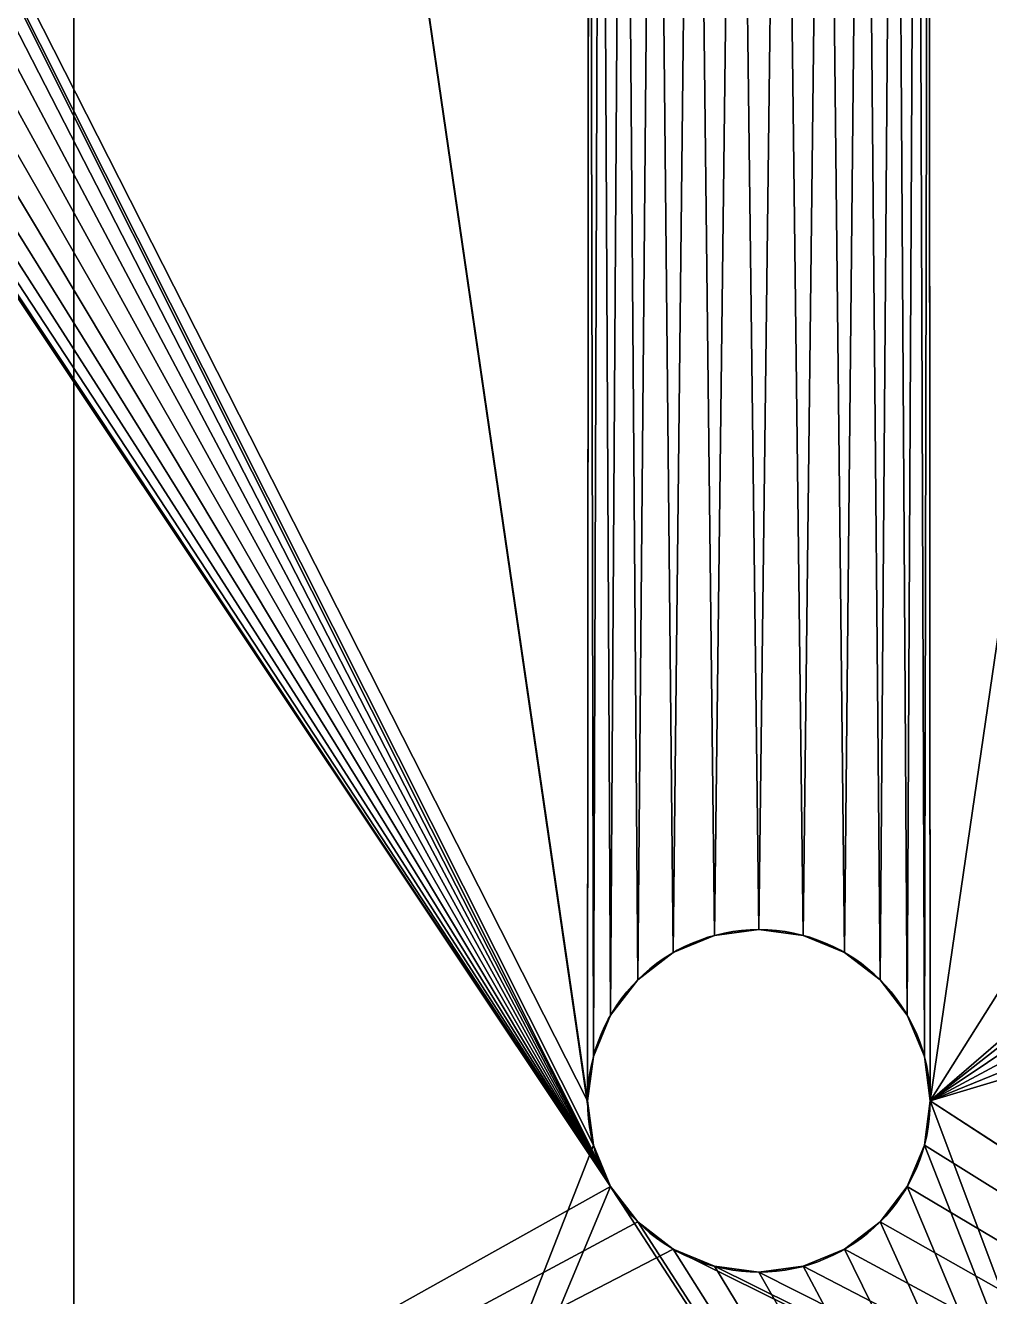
# Model space of a CAD drawing. Extents: x 0 to 70.6, y 0 to 71.4.
# Drawn here: x 24.99 to 39.07, y 17.14 to 35.7 of the extents above; entities that cross this region are included whole.
import ezdxf

# ---------------------------------------------------------------- set-up
doc = ezdxf.new("R2010")
doc.units = 0
doc.header["$LTSCALE"] = 25.4
doc.layers.get('0').update_dxf_attribs({"linetype": 'CONTINUOUS'})

# ---------------------------------------------------------------- blocks, each defined once
blk = doc.blocks.new('TIMER-MAINBOARD-UNTERTEIL_')
at = {"color": 7}
blk.add_line((25.7, 71.4), (25.7, 0), dxfattribs=at)
blk.add_circle((35.7, 20), 2.5, dxfattribs=at)

msp = doc.modelspace()

# ---------------------------------------------------------------- linework, layer by layer
at = {"color": 0}
for p, q in [((25.7, 0), (25.7, 71.4)), ((25.7, 0, 15), (25.7, 71.4, 15)), ((25.7, 0), (25.7, 71.4)), ((25.7, 0, 15), (25.7, 71.4, 15)), ((35.7, 22.5, 15), (35.7, 22.5, -2.5)), ((35.7, 22.5, 15), (35.7, 22.5, -2.5)), ((35.053, 22.415, 15), (35.053, 22.415, -2.5)), ((35.053, 22.415, 15), (35.053, 22.415, -2.5)), ((36.347, 22.415, 15), (36.347, 22.415, -2.5)), ((36.347, 22.415, 15), (36.347, 22.415, -2.5)), ((34.45, 22.165, 15), (34.45, 22.165, -2.5)), ((34.45, 22.165, 15), (34.45, 22.165, -2.5)), ((36.95, 22.165, 15), (36.95, 22.165, -2.5)), ((36.95, 22.165, 15), (36.95, 22.165, -2.5)), ((33.932, 21.768, 15), (33.932, 21.768, -2.5)), ((33.932, 21.768, 15), (33.932, 21.768, -2.5)), ((37.468, 21.768, 15), (37.468, 21.768, -2.5)), ((37.468, 21.768, 15), (37.468, 21.768, -2.5)), ((33.535, 21.25, 15), (33.535, 21.25, -2.5)), ((33.535, 21.25, 15), (33.535, 21.25, -2.5)), ((37.865, 21.25, 15), (37.865, 21.25, -2.5)), ((37.865, 21.25, 15), (37.865, 21.25, -2.5)), ((33.285, 20.647, 15), (33.285, 20.647, -2.5)), ((33.285, 20.647, 15), (33.285, 20.647, -2.5)), ((38.115, 20.647, 15), (38.115, 20.647, -2.5)), ((38.115, 20.647, 15), (38.115, 20.647, -2.5)), ((33.2, 20, 15), (33.2, 20, -2.5)), ((33.2, 20, 15), (33.2, 20, -2.5)), ((38.2, 20, 15), (38.2, 20, -2.5)), ((38.2, 20, 15), (38.2, 20, -2.5)), ((33.285, 19.353, 15), (33.285, 19.353, -2.5)), ((33.285, 19.353, 15), (33.285, 19.353, -2.5)), ((38.115, 19.353, 15), (38.115, 19.353, -2.5)), ((38.115, 19.353, 15), (38.115, 19.353, -2.5)), ((33.535, 18.75, 15), (33.535, 18.75, -2.5)), ((33.535, 18.75, 15), (33.535, 18.75, -2.5)), ((37.865, 18.75, 15), (37.865, 18.75, -2.5)), ((37.865, 18.75, 15), (37.865, 18.75, -2.5)), ((33.932, 18.232, 15), (33.932, 18.232, -2.5)), ((33.932, 18.232, 15), (33.932, 18.232, -2.5)), ((37.468, 18.232, 15), (37.468, 18.232, -2.5)), ((37.468, 18.232, 15), (37.468, 18.232, -2.5)), ((34.45, 17.835, 15), (34.45, 17.835, -2.5)), ((34.45, 17.835, 15), (34.45, 17.835, -2.5)), ((36.95, 17.835, 15), (36.95, 17.835, -2.5)), ((36.95, 17.835, 15), (36.95, 17.835, -2.5)), ((35.053, 17.585, 15), (35.053, 17.585, -2.5)), ((35.053, 17.585, 15), (35.053, 17.585, -2.5)), ((35.7, 17.5, 15), (35.7, 17.5, -2.5)), ((35.7, 17.5, 15), (35.7, 17.5, -2.5)), ((36.347, 17.585, 15), (36.347, 17.585, -2.5)), ((36.347, 17.585, 15), (36.347, 17.585, -2.5))]:
    msp.add_line(p, q, dxfattribs=at)
at = {"color": 0, "extrusion": (0, 0, -1)}
for centre in [(-35.7, 20, 2.5), (-35.7, 20, -15), (-35.7, 20, 2.5), (-35.7, 20, -15), (-35.7, 20, 2.5), (-35.7, 20, -15), (-35.7, 20, 2.5), (-35.7, 20, -15), (-35.7, 20, 2.5), (-35.7, 20, -15), (-35.7, 20, 2.5), (-35.7, 20, -15), (-35.7, 20, 2.5), (-35.7, 20, -15), (-35.7, 20, 2.5), (-35.7, 20, -15), (-35.7, 20, 2.5), (-35.7, 20, -15), (-35.7, 20, 2.5), (-35.7, 20, -15), (-35.7, 20, 2.5), (-35.7, 20, -15), (-35.7, 20, 2.5), (-35.7, 20, -15), (-35.7, 20, 2.5), (-35.7, 20, -15), (-35.7, 20, 2.5), (-35.7, 20, -15), (-35.7, 20, 2.5), (-35.7, 20, -15), (-35.7, 20, 2.5), (-35.7, 20, -15), (-35.7, 20, 2.5), (-35.7, 20, -15), (-35.7, 20, 2.5), (-35.7, 20, -15), (-35.7, 20, 2.5), (-35.7, 20, -15), (-35.7, 20, 2.5), (-35.7, 20, -15), (-35.7, 20, 2.5), (-35.7, 20, -15), (-35.7, 20, 2.5), (-35.7, 20, -15), (-35.7, 20, 2.5), (-35.7, 20, -15), (-35.7, 20, 2.5), (-35.7, 20, -15), (-35.7, 20, 2.5), (-35.7, 20, -15)]:
    msp.add_circle(centre, 2.5, dxfattribs=at)

# ---------------------------------------------------------------- block references
at = {"color": 0}
msp.add_blockref('TIMER-MAINBOARD-UNTERTEIL_', (0, 0), dxfattribs=at)

# ---------------------------------------------------------------- meshes
mesh = msp.add_polyface(dxfattribs=at)
corners = [(0, 71.4, -2.5), (2.992, 65.489, -2.5), (0, 0, -2.5), (3.083, 66.399, -2.5), (3.407, 67.253, -2.5), (3.94, 67.995, -2.5), (4.647, 68.573, -2.5), (5.48, 68.949, -2.5), (6.382, 69.096, -2.5), (70.56, 71.4, -2.5), (7.291, 69.005, -2.5), (8.146, 68.682, -2.5), (8.888, 68.148, -2.5), (9.466, 67.441, -2.5), (9.842, 66.608, -2.5), (9.989, 65.707, -2.5), (34.743, 53.71, -2.5), (34.178, 53.383, -2.5), (33.717, 52.922, -2.5), (33.39, 52.357, -2.5), (33.221, 51.726, -2.5), (33.2, 20, -2.5), (35.374, 53.879, -2.5), (36.026, 53.879, -2.5), (36.657, 53.71, -2.5), (37.222, 53.383, -2.5), (37.683, 52.922, -2.5), (38.01, 52.357, -2.5), (38.179, 51.726, -2.5), (38.179, 51.074, -2.5), (38.2, 20, -2.5), (46.059, 26.779, -2.5), (45.757, 25.917, -2.5), (45.688, 25.006, -2.5), (46.574, 27.534, -2.5), (47.267, 28.13, -2.5), (48.09, 28.526, -2.5), (48.988, 28.695, -2.5), (49.899, 28.627, -2.5), (50.761, 28.325, -2.5), (51.516, 27.81, -2.5), (52.112, 27.117, -2.5), (52.508, 26.294, -2.5), (52.678, 25.396, -2.5), (62.015, 6.376, -2.5), (62.135, 7.282, -2.5), (62.484, 8.126, -2.5), (63.04, 8.851, -2.5), (63.765, 9.407, -2.5), (64.609, 9.756, -2.5), (65.515, 9.876, -2.5), (66.421, 9.756, -2.5), (67.265, 9.407, -2.5), (67.99, 8.851, -2.5), (68.546, 8.126, -2.5), (68.896, 7.282, -2.5), (69.015, 6.376, -2.5), (63.765, 3.345, -2.5), (70.56, 0, -2.5), (34.45, 17.835, -2.5), (33.932, 18.232, -2.5), (33.535, 18.75, -2.5), (3.515, 63.755, -2.5), (3.14, 64.588, -2.5), (4.094, 63.048, -2.5), (4.836, 62.514, -2.5), (5.69, 62.191, -2.5), (6.599, 62.1, -2.5), (7.501, 62.247, -2.5), (8.334, 62.623, -2.5), (9.041, 63.201, -2.5), (9.575, 63.943, -2.5), (9.898, 64.797, -2.5), (33.285, 19.353, -2.5), (35.053, 17.585, -2.5), (35.7, 17.5, -2.5), (36.347, 17.585, -2.5), (36.95, 17.835, -2.5), (37.468, 18.232, -2.5), (37.865, 18.75, -2.5), (38.115, 19.353, -2.5), (63.04, 3.901, -2.5), (46.85, 22.592, -2.5), (46.254, 23.284, -2.5), (45.858, 24.108, -2.5), (47.605, 22.077, -2.5), (48.467, 21.775, -2.5), (62.484, 4.626, -2.5), (49.378, 21.706, -2.5), (50.276, 21.876, -2.5), (51.099, 22.272, -2.5), (51.792, 22.868, -2.5), (52.307, 23.623, -2.5), (52.609, 24.485, -2.5), (62.135, 5.47, -2.5), (64.609, 2.995, -2.5), (65.515, 2.876, -2.5), (66.421, 2.995, -2.5), (67.265, 3.345, -2.5), (67.99, 3.901, -2.5), (68.546, 4.626, -2.5), (68.896, 5.47, -2.5), (33.221, 51.074, -2.5), (33.285, 20.647, -2.5), (33.39, 50.443, -2.5), (33.535, 21.25, -2.5), (33.717, 49.878, -2.5), (33.932, 21.768, -2.5), (34.178, 49.417, -2.5), (34.45, 22.165, -2.5), (34.743, 49.09, -2.5), (35.053, 22.415, -2.5), (35.374, 48.921, -2.5), (35.7, 22.5, -2.5), (36.026, 48.921, -2.5), (36.347, 22.415, -2.5), (36.657, 49.09, -2.5), (36.95, 22.165, -2.5), (37.222, 49.417, -2.5), (37.468, 21.768, -2.5), (37.683, 49.878, -2.5), (37.865, 21.25, -2.5), (38.01, 50.443, -2.5), (38.115, 20.647, -2.5)]
mesh.append_faces([[corners[k] for k in face] for face in [(0, 1, 2), (1, 0, 3), (3, 0, 4), (4, 0, 5), (5, 0, 6), (6, 0, 7), (7, 0, 8), (8, 9, 10), (10, 9, 11), (11, 9, 12), (12, 9, 13), (13, 9, 14), (14, 9, 15), (16, 9, 22), (22, 9, 23), (23, 9, 24), (24, 9, 25), (25, 9, 26), (26, 9, 27), (27, 9, 28), (28, 9, 29), (31, 9, 34), (34, 9, 35), (35, 9, 36), (36, 9, 37), (37, 9, 38), (38, 9, 39), (39, 9, 40), (40, 9, 41), (41, 9, 42), (42, 9, 43), (44, 9, 45), (45, 9, 46), (46, 9, 47), (47, 9, 48), (48, 9, 49), (49, 9, 50), (50, 9, 51), (51, 9, 52), (52, 9, 53), (53, 9, 54), (54, 9, 55), (55, 9, 56), (2, 57, 58), (59, 2, 60), (60, 2, 61), (62, 2, 63), (63, 2, 1), (61, 15, 73), (73, 15, 21), (57, 30, 81), (82, 30, 83), (83, 30, 84), (84, 30, 33), (81, 86, 87), (87, 43, 94), (94, 43, 44), (58, 56, 9), (21, 102, 103), (102, 21, 20), (103, 104, 105), (105, 106, 107), (107, 108, 109), (109, 110, 111), (111, 112, 113), (113, 114, 115), (115, 116, 117), (117, 118, 119), (119, 120, 121), (121, 122, 123), (123, 29, 30)]], dxfattribs={"vtx0": -1, "vtx1": -1, "color": 0})
mesh.append_faces([[corners[k] for k in face] for face in [(15, 9, 16), (15, 20, 21), (29, 9, 30), (30, 9, 31), (43, 9, 44), (57, 2, 59), (61, 2, 62), (81, 30, 82)]], dxfattribs={"vtx0": -1, "vtx1": -1, "vtx2": -1, "color": 0})
mesh.append_faces([[corners[k] for k in face] for face in [(8, 0, 9), (15, 16, 17), (15, 17, 18), (15, 18, 19), (15, 19, 20), (30, 31, 32), (30, 32, 33), (61, 62, 64), (61, 64, 65), (61, 65, 66), (61, 66, 67), (61, 67, 68), (61, 68, 69), (61, 69, 70), (61, 70, 71), (61, 71, 72), (61, 72, 15), (57, 59, 74), (57, 74, 75), (57, 75, 76), (57, 76, 77), (57, 77, 78), (57, 78, 79), (57, 79, 80), (57, 80, 30), (81, 82, 85), (81, 85, 86), (87, 86, 88), (87, 88, 89), (87, 89, 90), (87, 90, 91), (87, 91, 92), (87, 92, 93), (87, 93, 43), (58, 57, 95), (58, 95, 96), (58, 96, 97), (58, 97, 98), (58, 98, 99), (58, 99, 100), (58, 100, 101), (58, 101, 56), (103, 102, 104), (105, 104, 106), (107, 106, 108), (109, 108, 110), (111, 110, 112), (113, 112, 114), (115, 114, 116), (117, 116, 118), (119, 118, 120), (121, 120, 122), (123, 122, 29)]], dxfattribs={"vtx0": -1, "vtx2": -1, "color": 0})
mesh = msp.add_polyface(dxfattribs=at)
corners = [(25.7, 0), (0, 71.4), (0, 0), (5.197, 65.062), (5.103, 65.415), (5.38, 64.746), (5.638, 64.487), (5.955, 64.305), (6.308, 64.21), (6.673, 64.21), (7.026, 64.305), (7.343, 64.487), (7.601, 64.746), (7.784, 65.062), (7.879, 65.415), (7.879, 65.781), (6.308, 66.986), (25.7, 71.4), (5.955, 66.891), (5.638, 66.709), (5.38, 66.45), (5.197, 66.134), (5.103, 65.781), (6.673, 66.986), (7.026, 66.891), (7.343, 66.709), (7.601, 66.45), (7.784, 66.134)]
mesh.append_faces([[corners[k] for k in face] for face in [(0, 1, 2)]], dxfattribs={"vtx0": -1, "color": 0})
mesh.append_faces([[corners[k] for k in face] for face in [(3, 0, 5), (5, 0, 6), (6, 0, 7), (7, 0, 8), (8, 0, 9), (9, 0, 10), (10, 0, 11), (11, 0, 12), (12, 0, 13), (13, 0, 14), (14, 0, 15), (1, 16, 17), (16, 1, 18), (18, 1, 19), (19, 1, 20), (20, 1, 21), (21, 1, 22), (22, 1, 4), (17, 15, 0)]], dxfattribs={"vtx0": -1, "vtx1": -1, "color": 0})
mesh.append_faces([[corners[k] for k in face] for face in [(1, 0, 3)]], dxfattribs={"vtx0": -1, "vtx1": -1, "vtx2": -1, "color": 0})
mesh.append_faces([[corners[k] for k in face] for face in [(1, 3, 4), (17, 16, 23), (17, 23, 24), (17, 24, 25), (17, 25, 26), (17, 26, 27), (17, 27, 15)]], dxfattribs={"vtx0": -1, "vtx2": -1, "color": 0})
mesh = msp.add_polyface(dxfattribs=at)
corners = [(33.285, 20.647, 15), (33.221, 51.074, 15), (33.2, 20, 15), (33.39, 50.443, 15), (33.535, 21.25, 15), (33.717, 49.878, 15), (33.932, 21.768, 15), (34.178, 49.417, 15), (34.45, 22.165, 15), (34.743, 49.09, 15), (35.053, 22.415, 15), (35.374, 48.921, 15), (35.7, 22.5, 15), (36.026, 48.921, 15), (36.347, 22.415, 15), (36.657, 49.09, 15), (36.95, 22.165, 15), (37.222, 49.417, 15), (37.468, 21.768, 15), (37.683, 49.878, 15), (37.865, 21.25, 15), (38.01, 50.443, 15), (38.115, 20.647, 15), (38.179, 51.074, 15), (38.2, 20, 15), (38.179, 51.726, 15), (25.7, 0, 15), (33.285, 19.353, 15), (25.7, 71.4, 15), (33.535, 18.75, 15), (45.7, 0, 15), (33.932, 18.232, 15), (34.45, 17.835, 15), (35.053, 17.585, 15), (35.7, 17.5, 15), (36.347, 17.585, 15), (36.95, 17.835, 15), (37.468, 18.232, 15), (37.865, 18.75, 15), (38.115, 19.353, 15), (33.717, 52.922, 15), (45.7, 71.4, 15), (33.39, 52.357, 15), (33.221, 51.726, 15), (34.178, 53.383, 15), (34.743, 53.71, 15), (35.374, 53.879, 15), (36.026, 53.879, 15), (36.657, 53.71, 15), (37.222, 53.383, 15), (37.683, 52.922, 15), (38.01, 52.357, 15)]
mesh.append_faces([[corners[k] for k in face] for face in [(0, 1, 2), (1, 0, 3), (3, 4, 5), (5, 6, 7), (7, 8, 9), (9, 10, 11), (11, 12, 13), (13, 14, 15), (15, 16, 17), (17, 18, 19), (19, 20, 21), (21, 22, 23), (23, 24, 25), (26, 27, 28), (27, 26, 29), (29, 30, 31), (31, 30, 32), (32, 30, 33), (33, 30, 34), (34, 30, 35), (35, 30, 36), (36, 30, 37), (37, 30, 38), (38, 30, 39), (39, 30, 24), (28, 40, 41), (40, 28, 42), (42, 28, 43), (43, 2, 1), (41, 24, 30)]], dxfattribs={"vtx0": -1, "vtx1": -1, "color": 0})
mesh.append_faces([[corners[k] for k in face] for face in [(43, 28, 2), (41, 25, 24)]], dxfattribs={"vtx0": -1, "vtx1": -1, "vtx2": -1, "color": 0})
mesh.append_faces([[corners[k] for k in face] for face in [(3, 0, 4), (5, 4, 6), (7, 6, 8), (9, 8, 10), (11, 10, 12), (13, 12, 14), (15, 14, 16), (17, 16, 18), (19, 18, 20), (21, 20, 22), (23, 22, 24), (29, 26, 30), (28, 27, 2), (41, 40, 44), (41, 44, 45), (41, 45, 46), (41, 46, 47), (41, 47, 48), (41, 48, 49), (41, 49, 50), (41, 50, 51), (41, 51, 25)]], dxfattribs={"vtx0": -1, "vtx2": -1, "color": 0})
mesh = msp.add_polyface(dxfattribs=at)
corners = [(25.7, 71.4, 15), (25.7, 0), (25.7, 0, 15), (25.7, 71.4)]
mesh.append_faces([[corners[k] for k in face] for face in [(0, 1, 2), (1, 0, 3)]], dxfattribs={"vtx0": -1, "color": 0})
mesh = msp.add_polyface(dxfattribs=at)
corners = [(35.7, 22.5, 15), (35.053, 22.415, -2.5), (35.7, 22.5, -2.5), (35.053, 22.415, 15)]
mesh.append_faces([[corners[k] for k in face] for face in [(0, 1, 2), (1, 0, 3)]], dxfattribs={"vtx0": -1, "color": 0})
mesh = msp.add_polyface(dxfattribs=at)
corners = [(36.347, 22.415, 15), (35.7, 22.5, -2.5), (36.347, 22.415, -2.5), (35.7, 22.5, 15)]
mesh.append_faces([[corners[k] for k in face] for face in [(0, 1, 2), (1, 0, 3)]], dxfattribs={"vtx0": -1, "color": 0})
mesh = msp.add_polyface(dxfattribs=at)
corners = [(35.053, 22.415, 15), (34.45, 22.165, -2.5), (35.053, 22.415, -2.5), (34.45, 22.165, 15)]
mesh.append_faces([[corners[k] for k in face] for face in [(0, 1, 2), (1, 0, 3)]], dxfattribs={"vtx0": -1, "color": 0})
mesh = msp.add_polyface(dxfattribs=at)
corners = [(36.95, 22.165, 15), (36.347, 22.415, -2.5), (36.95, 22.165, -2.5), (36.347, 22.415, 15)]
mesh.append_faces([[corners[k] for k in face] for face in [(0, 1, 2), (1, 0, 3)]], dxfattribs={"vtx0": -1, "color": 0})
mesh = msp.add_polyface(dxfattribs=at)
corners = [(34.45, 22.165, 15), (33.932, 21.768, -2.5), (34.45, 22.165, -2.5), (33.932, 21.768, 15)]
mesh.append_faces([[corners[k] for k in face] for face in [(0, 1, 2), (1, 0, 3)]], dxfattribs={"vtx0": -1, "color": 0})
mesh = msp.add_polyface(dxfattribs=at)
corners = [(37.468, 21.768, 15), (36.95, 22.165, -2.5), (37.468, 21.768, -2.5), (36.95, 22.165, 15)]
mesh.append_faces([[corners[k] for k in face] for face in [(0, 1, 2), (1, 0, 3)]], dxfattribs={"vtx0": -1, "color": 0})
mesh = msp.add_polyface(dxfattribs=at)
corners = [(33.932, 21.768, -2.5), (33.535, 21.25, 15), (33.535, 21.25, -2.5), (33.932, 21.768, 15)]
mesh.append_faces([[corners[k] for k in face] for face in [(0, 1, 2), (1, 0, 3)]], dxfattribs={"vtx0": -1, "color": 0})
mesh = msp.add_polyface(dxfattribs=at)
corners = [(37.468, 21.768, 15), (37.865, 21.25, -2.5), (37.865, 21.25, 15), (37.468, 21.768, -2.5)]
mesh.append_faces([[corners[k] for k in face] for face in [(0, 1, 2), (1, 0, 3)]], dxfattribs={"vtx0": -1, "color": 0})
mesh = msp.add_polyface(dxfattribs=at)
corners = [(33.535, 21.25, -2.5), (33.285, 20.647, 15), (33.285, 20.647, -2.5), (33.535, 21.25, 15)]
mesh.append_faces([[corners[k] for k in face] for face in [(0, 1, 2), (1, 0, 3)]], dxfattribs={"vtx0": -1, "color": 0})
mesh = msp.add_polyface(dxfattribs=at)
corners = [(37.865, 21.25, 15), (38.115, 20.647, -2.5), (38.115, 20.647, 15), (37.865, 21.25, -2.5)]
mesh.append_faces([[corners[k] for k in face] for face in [(0, 1, 2), (1, 0, 3)]], dxfattribs={"vtx0": -1, "color": 0})
mesh = msp.add_polyface(dxfattribs=at)
corners = [(33.285, 20.647, -2.5), (33.2, 20, 15), (33.2, 20, -2.5), (33.285, 20.647, 15)]
mesh.append_faces([[corners[k] for k in face] for face in [(0, 1, 2), (1, 0, 3)]], dxfattribs={"vtx0": -1, "color": 0})
mesh = msp.add_polyface(dxfattribs=at)
corners = [(38.115, 20.647, 15), (38.2, 20, -2.5), (38.2, 20, 15), (38.115, 20.647, -2.5)]
mesh.append_faces([[corners[k] for k in face] for face in [(0, 1, 2), (1, 0, 3)]], dxfattribs={"vtx0": -1, "color": 0})
mesh = msp.add_polyface(dxfattribs=at)
corners = [(33.2, 20, -2.5), (33.285, 19.353, 15), (33.285, 19.353, -2.5), (33.2, 20, 15)]
mesh.append_faces([[corners[k] for k in face] for face in [(0, 1, 2), (1, 0, 3)]], dxfattribs={"vtx0": -1, "color": 0})
mesh = msp.add_polyface(dxfattribs=at)
corners = [(38.2, 20, 15), (38.115, 19.353, -2.5), (38.115, 19.353, 15), (38.2, 20, -2.5)]
mesh.append_faces([[corners[k] for k in face] for face in [(0, 1, 2), (1, 0, 3)]], dxfattribs={"vtx0": -1, "color": 0})
mesh = msp.add_polyface(dxfattribs=at)
corners = [(33.285, 19.353, -2.5), (33.535, 18.75, 15), (33.535, 18.75, -2.5), (33.285, 19.353, 15)]
mesh.append_faces([[corners[k] for k in face] for face in [(0, 1, 2), (1, 0, 3)]], dxfattribs={"vtx0": -1, "color": 0})
mesh = msp.add_polyface(dxfattribs=at)
corners = [(38.115, 19.353, 15), (37.865, 18.75, -2.5), (37.865, 18.75, 15), (38.115, 19.353, -2.5)]
mesh.append_faces([[corners[k] for k in face] for face in [(0, 1, 2), (1, 0, 3)]], dxfattribs={"vtx0": -1, "color": 0})
mesh = msp.add_polyface(dxfattribs=at)
corners = [(33.535, 18.75, -2.5), (33.932, 18.232, 15), (33.932, 18.232, -2.5), (33.535, 18.75, 15)]
mesh.append_faces([[corners[k] for k in face] for face in [(0, 1, 2), (1, 0, 3)]], dxfattribs={"vtx0": -1, "color": 0})
mesh = msp.add_polyface(dxfattribs=at)
corners = [(37.865, 18.75, 15), (37.468, 18.232, -2.5), (37.468, 18.232, 15), (37.865, 18.75, -2.5)]
mesh.append_faces([[corners[k] for k in face] for face in [(0, 1, 2), (1, 0, 3)]], dxfattribs={"vtx0": -1, "color": 0})
mesh = msp.add_polyface(dxfattribs=at)
corners = [(33.932, 18.232, 15), (34.45, 17.835, -2.5), (33.932, 18.232, -2.5), (34.45, 17.835, 15)]
mesh.append_faces([[corners[k] for k in face] for face in [(0, 1, 2), (1, 0, 3)]], dxfattribs={"vtx0": -1, "color": 0})
mesh = msp.add_polyface(dxfattribs=at)
corners = [(36.95, 17.835, 15), (37.468, 18.232, -2.5), (36.95, 17.835, -2.5), (37.468, 18.232, 15)]
mesh.append_faces([[corners[k] for k in face] for face in [(0, 1, 2), (1, 0, 3)]], dxfattribs={"vtx0": -1, "color": 0})
mesh = msp.add_polyface(dxfattribs=at)
corners = [(34.45, 17.835, 15), (35.053, 17.585, -2.5), (34.45, 17.835, -2.5), (35.053, 17.585, 15)]
mesh.append_faces([[corners[k] for k in face] for face in [(0, 1, 2), (1, 0, 3)]], dxfattribs={"vtx0": -1, "color": 0})
mesh = msp.add_polyface(dxfattribs=at)
corners = [(36.347, 17.585, 15), (36.95, 17.835, -2.5), (36.347, 17.585, -2.5), (36.95, 17.835, 15)]
mesh.append_faces([[corners[k] for k in face] for face in [(0, 1, 2), (1, 0, 3)]], dxfattribs={"vtx0": -1, "color": 0})
mesh = msp.add_polyface(dxfattribs=at)
corners = [(35.053, 17.585, 15), (35.7, 17.5, -2.5), (35.053, 17.585, -2.5), (35.7, 17.5, 15)]
mesh.append_faces([[corners[k] for k in face] for face in [(0, 1, 2), (1, 0, 3)]], dxfattribs={"vtx0": -1, "color": 0})
mesh = msp.add_polyface(dxfattribs=at)
corners = [(35.7, 17.5, 15), (36.347, 17.585, -2.5), (35.7, 17.5, -2.5), (36.347, 17.585, 15)]
mesh.append_faces([[corners[k] for k in face] for face in [(0, 1, 2), (1, 0, 3)]], dxfattribs={"vtx0": -1, "color": 0})

doc.saveas('drawing.dxf')
